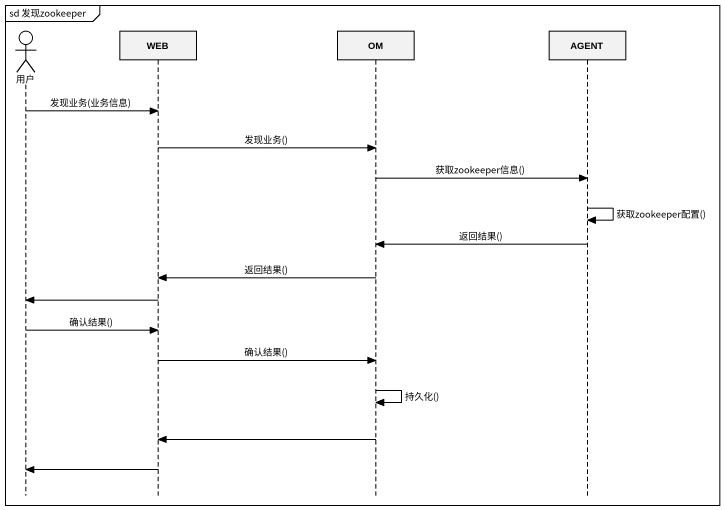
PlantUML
@startuml
mainframe sd 发现zookeeper
hide footbox
actor 用户
participant WEB
participant OM
participant "AGENT" as AGENT_

用户 -> WEB : 发现业务(业务信息)
WEB -> OM : 发现业务()
OM -> AGENT_ : 获取zookeeper信息()
AGENT_ -> AGENT_ : 获取zookeeper配置()
AGENT_ -> OM : 返回结果()
OM -> WEB : 返回结果()
WEB -> 用户
用户 -> WEB : 确认结果()
WEB -> OM : 确认结果()
OM -> OM : 持久化()
OM -> WEB
WEB -> 用户
@enduml
